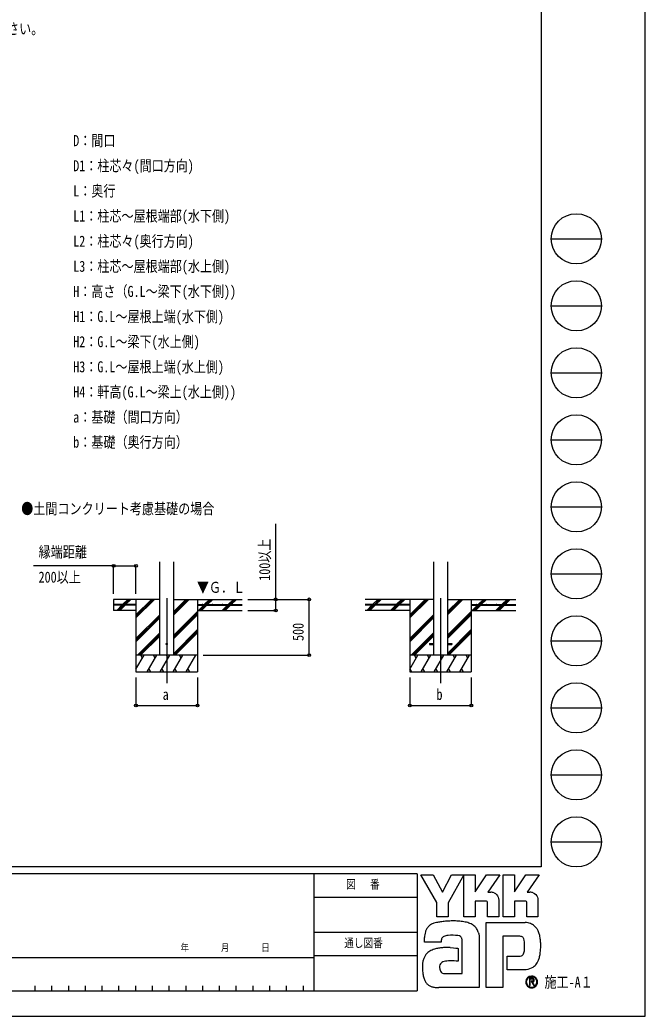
# Model space of a CAD drawing. Units: millimetres, scale not verified. Extents: x -12615 to 12615, y -8910 to 8910.
# Drawn here: x 7022 to 12615, y -8910 to 10 of the extents above; entities that cross this region are included whole.
import ezdxf
from ezdxf.enums import TextEntityAlignment as Align

# ---------------------------------------------------------------- set-up
doc = ezdxf.new("R2010")
doc.units = ezdxf.units.MM
doc.header["$LTSCALE"] = 40
for name, color, linetype in [('0-2_USER1', 3, 'Continuous'), ('0-3_YKK_12', 2, 'Continuous'), ('0-4_YKK_13', 4, 'Continuous'), ('0-5_YKK_A1', 4, 'Continuous'), ('0-6_YKK_D', 6, 'Continuous'), ('0-7_YKK_ZWAK', 7, 'Continuous')]:
    doc.layers.add(name, color=color, linetype=linetype)
doc.styles.add('ＭＳ ゴシック', font='')
doc.styles.get('ＭＳ ゴシック').set_extended_font_data('MS Gothic')

msp = doc.modelspace()

# ---------------------------------------------------------------- linework, layer by layer
at = {"layer": '0-3_YKK_12'}
for p, q in [((8335.06, -5169.09), (8335.06, -5928.29)), ((10785.06, -5169.09), (10785.06, -5928.29))]:
    msp.add_line(p, q, dxfattribs=at)
at = {"layer": '0-4_YKK_13'}
for p, q in [((10685.06, -5573.8), (10685.06, -5582.8)), ((10685.06, -5573.8), (10722.56, -5573.8)), ((10685.06, -5582.8), (10722.56, -5582.8)), ((10847.56, -5573.8), (10885.06, -5573.8)), ((10847.56, -5582.8), (10885.06, -5582.8)), ((10885.06, -5573.8), (10885.06, -5582.8))]:
    msp.add_line(p, q, dxfattribs=at)
msp.add_circle((8335.06, -5578.3), 5, dxfattribs=at)
at = {"layer": '0-5_YKK_A1'}
for p, q in [((8272.56, -5678.3), (8272.56, -4842.94)), ((8397.56, -5678.3), (8397.56, -4842.94)), ((10722.56, -4841.94), (10722.56, -5678.3)), ((10847.56, -4841.94), (10847.56, -5678.3)), ((8060.06, -5225.8), (7860.06, -5225.8)), ((8060.06, -5230.8), (7860.06, -5230.8)), ((7887.92, -5276.89), (7934.02, -5230.8)), ((7900.66, -5278.3), (7948.16, -5230.8)), ((7914.8, -5278.3), (7962.31, -5230.8)), ((7939.02, -5225.8), (7986.52, -5178.3)), ((7953.16, -5225.8), (8000.66, -5178.3)), ((7967.31, -5225.8), (8014.81, -5178.3)), ((8060.06, -5178.3), (8060.06, -5828.29)), ((8060.06, -5345.18), (8226.94, -5178.3)), ((8060.06, -5331.03), (8212.8, -5178.3)), ((8060.06, -5316.89), (8198.65, -5178.3)), ((8060.06, -5225.8), (8060.06, -5230.8)), ((8397.56, -5316.04), (8535.31, -5178.3)), ((8397.56, -5301.9), (8521.16, -5178.3)), ((8397.56, -5287.76), (8507.02, -5178.3)), ((8397.56, -5178.3), (9010.06, -5178.3)), ((8610.06, -5178.3), (8610.06, -5828.29)), ((8610.06, -5225.8), (9010.06, -5225.8)), ((8610.06, -5225.8), (8610.06, -5230.8)), ((8610.06, -5230.8), (9010.06, -5230.8)), ((8619.15, -5278.3), (8666.65, -5230.8)), ((8633.29, -5278.3), (8680.8, -5230.8)), ((8647.44, -5278.3), (8694.94, -5230.8)), ((8671.65, -5225.8), (8719.15, -5178.3)), ((8685.8, -5225.8), (8733.3, -5178.3)), ((8699.94, -5225.8), (8747.44, -5178.3)), ((8831.28, -5278.3), (8878.79, -5230.8)), ((8845.43, -5278.3), (8892.93, -5230.8)), ((8859.57, -5278.3), (8907.07, -5230.8)), ((8883.79, -5225.8), (8931.29, -5178.3)), ((8897.93, -5225.8), (8945.43, -5178.3)), ((8912.07, -5225.8), (8959.57, -5178.3)), ((10722.56, -5178.3), (10110.06, -5178.3)), ((10510.06, -5225.8), (10110.06, -5225.8)), ((10510.06, -5230.8), (10110.06, -5230.8)), ((10124.39, -5278.3), (10171.89, -5230.8)), ((10138.53, -5278.3), (10186.03, -5230.8)), ((10152.67, -5278.3), (10200.17, -5230.8)), ((10176.89, -5225.8), (10224.39, -5178.3)), ((10191.03, -5225.8), (10192.7, -5224.13)), ((10195.89, -5220.94), (10238.53, -5178.3)), ((10205.17, -5225.8), (10252.67, -5178.3)), ((10337.92, -5276.89), (10384.02, -5230.8)), ((10350.66, -5278.3), (10398.16, -5230.8)), ((10364.8, -5278.3), (10412.31, -5230.8)), ((10389.02, -5225.8), (10436.52, -5178.3)), ((10403.16, -5225.8), (10450.66, -5178.3)), ((10417.31, -5225.8), (10464.81, -5178.3)), ((10510.06, -5178.3), (10510.06, -5828.29)), ((10510.06, -5345.18), (10676.94, -5178.3)), ((10510.06, -5331.03), (10662.8, -5178.3)), ((10510.06, -5316.89), (10648.65, -5178.3)), ((10510.06, -5225.8), (10510.06, -5230.8)), ((10847.56, -5316.04), (10985.31, -5178.3)), ((10847.56, -5301.9), (10971.16, -5178.3)), ((10847.56, -5287.76), (10957.02, -5178.3)), ((10847.56, -5178.3), (11460.06, -5178.3)), ((11060.06, -5178.3), (11060.06, -5828.29)), ((11060.06, -5225.8), (11460.06, -5225.8)), ((11060.06, -5225.8), (11060.06, -5230.8)), ((11060.06, -5230.8), (11460.06, -5230.8)), ((11069.15, -5278.3), (11116.65, -5230.8)), ((11083.29, -5278.3), (11130.8, -5230.8)), ((11097.44, -5278.3), (11144.94, -5230.8)), ((11121.65, -5225.8), (11169.15, -5178.3)), ((11135.8, -5225.8), (11183.3, -5178.3)), ((11149.94, -5225.8), (11197.44, -5178.3)), ((11281.29, -5278.3), (11328.79, -5230.8)), ((11295.43, -5278.3), (11342.93, -5230.8)), ((11309.57, -5278.3), (11357.07, -5230.8)), ((11333.79, -5225.8), (11381.29, -5178.3)), ((11347.93, -5225.8), (11395.43, -5178.3)), ((11362.07, -5225.8), (11409.57, -5178.3)), ((8060.06, -5278.3), (7860.06, -5278.3)), ((8060.06, -5529.02), (8272.56, -5316.52)), ((8060.06, -5543.16), (8272.56, -5330.67)), ((8060.06, -5557.31), (8272.56, -5344.81)), ((8397.56, -5499.89), (8610.06, -5287.39)), ((8397.56, -5514.03), (8610.06, -5301.53)), ((8397.56, -5528.17), (8610.06, -5315.68)), ((8610.06, -5278.3), (9010.06, -5278.3)), ((10510.06, -5278.3), (10110.06, -5278.3)), ((10510.06, -5529.02), (10722.56, -5316.52)), ((10510.06, -5543.16), (10722.56, -5330.67)), ((10510.06, -5557.31), (10722.56, -5344.81)), ((10847.56, -5499.89), (11060.06, -5287.39)), ((10847.56, -5514.03), (11060.06, -5301.53)), ((10847.56, -5528.17), (11060.06, -5315.68)), ((11060.06, -5278.3), (11460.06, -5278.3)), ((8072.91, -5678.3), (8272.56, -5478.65)), ((8087.06, -5678.3), (8272.56, -5492.8)), ((8101.2, -5678.3), (8272.56, -5506.94)), ((8397.56, -5662.02), (8610.06, -5449.52)), ((8397.56, -5676.16), (8610.06, -5463.66)), ((8409.57, -5678.3), (8610.06, -5477.81)), ((10522.91, -5678.3), (10722.56, -5478.65)), ((10537.06, -5678.3), (10722.56, -5492.8)), ((10551.2, -5678.3), (10722.56, -5506.94)), ((10847.56, -5662.02), (11060.06, -5449.52)), ((10847.56, -5676.16), (11060.06, -5463.66)), ((10859.57, -5678.3), (11060.06, -5477.81)), ((8060.06, -5803.74), (8132.49, -5678.29)), ((8610.06, -5678.3), (8060.06, -5678.3)), ((8117.48, -5704.28), (8102.48, -5678.3)), ((8161.35, -5828.29), (8247.96, -5678.29)), ((8232.95, -5704.28), (8217.95, -5678.29)), ((8276.82, -5828.29), (8363.43, -5678.29)), ((8348.42, -5704.28), (8333.42, -5678.3)), ((8392.29, -5828.29), (8478.89, -5678.3)), ((8463.89, -5704.28), (8448.89, -5678.29)), ((8507.76, -5828.29), (8594.37, -5678.3)), ((8564.36, -5678.3), (8564.36, -5678.29)), ((10510.06, -5803.74), (10582.49, -5678.29)), ((11060.06, -5678.3), (10510.06, -5678.3)), ((10567.48, -5704.28), (10552.48, -5678.3)), ((10611.35, -5828.29), (10697.96, -5678.29)), ((10682.95, -5704.28), (10667.95, -5678.29)), ((10726.82, -5828.29), (10813.43, -5678.29)), ((10798.42, -5704.28), (10783.42, -5678.3)), ((10842.29, -5828.29), (10928.89, -5678.3)), ((10913.89, -5704.28), (10898.89, -5678.29)), ((10957.76, -5828.29), (11044.37, -5678.3)), ((11029.36, -5704.28), (11014.36, -5678.29)), ((8060.06, -5828.29), (8610.06, -5828.29)), ((8176.35, -5802.32), (8191.35, -5828.29)), ((8291.82, -5802.32), (8306.82, -5828.29)), ((8407.29, -5802.31), (8422.29, -5828.29)), ((8522.76, -5802.32), (8537.76, -5828.29)), ((10510.06, -5828.29), (11060.06, -5828.29)), ((10510.88, -5802.31), (10525.88, -5828.29)), ((10626.35, -5802.32), (10641.35, -5828.29)), ((10741.82, -5802.32), (10756.82, -5828.29)), ((10857.29, -5802.31), (10872.29, -5828.29)), ((10972.76, -5802.32), (10987.76, -5828.29))]:
    msp.add_line(p, q, dxfattribs=at)
msp.add_lwpolyline([(8272.56, -5178.3), (7860.06, -5178.3), (7860.06, -5278.3)], dxfattribs=at)
for centre in [(7925.06, -5223.3), (8015.06, -5223.3), (8655.06, -5223.3), (8745.06, -5223.3), (8835.06, -5223.3), (8925.06, -5223.3), (10195.06, -5223.3), (10285.06, -5223.3), (10375.06, -5223.3), (10465.06, -5223.3), (11105.06, -5223.3), (11195.06, -5223.3), (11285.06, -5223.3), (11375.06, -5223.3)]:
    msp.add_circle(centre, 2.5, dxfattribs=at)
at = {"layer": '0-6_YKK_D'}
for p, q in [((7860.06, -4878.3), (7142.25, -4878.3)), ((7860.06, -5128.3), (7860.06, -4877.3)), ((7860.06, -4878.3), (8060.06, -4878.3)), ((8060.06, -5128.3), (8060.06, -4877.3)), ((9060.06, -5178.3), (9611.06, -5178.3)), ((9060.06, -5178.3), (9311.06, -5178.3)), ((9610.06, -5678.3), (9610.06, -5178.3)), ((9060.06, -5278.3), (9311.06, -5278.3)), ((8660.06, -5678.3), (9611.06, -5678.3)), ((8060.06, -5878.29), (8060.06, -6129.29)), ((8610.06, -5878.29), (8610.06, -6129.29)), ((10510.06, -5878.29), (10510.06, -6129.29)), ((11060.06, -5878.29), (11060.06, -6129.29)), ((8060.06, -6128.29), (8610.06, -6128.29)), ((10510.06, -6128.29), (11060.06, -6128.29))]:
    msp.add_line(p, q, dxfattribs=at)
msp.add_lwpolyline([(9310.06, -5278.3), (9310.06, -5178.3), (9310.06, -4502.4)], dxfattribs=at)
for centre in [(7860.06, -4878.3), (8060.06, -4878.3), (9310.06, -5178.3), (9610.06, -5178.3), (9310.06, -5278.3), (9610.06, -5678.3), (8060.06, -6128.29), (8610.06, -6128.29), (10510.06, -6128.29), (11060.06, -6128.29)]:
    msp.add_circle(centre, 12.75, dxfattribs=at)
at = {"layer": '0-7_YKK_ZWAK'}
for p, q in [((11685.06, 8325), (11685.06, -7575)), ((11775.06, -1950), (12225.06, -1950)), ((11775.06, -2550), (12225.06, -2550)), ((11775.06, -3150), (12225.06, -3150)), ((11775.06, -3750), (12225.06, -3750)), ((11775.06, -4350), (12225.06, -4350)), ((11775.06, -4950), (12225.06, -4950)), ((11775.06, -5550), (12225.06, -5550)), ((11775.06, -6150), (12225.06, -6150)), ((11775.06, -6750), (12225.06, -6750)), ((11775.06, -7350), (12225.06, -7350)), ((11685.06, -7575), (-11714.94, -7575)), ((9652.56, -7635), (6555.06, -7635)), ((9652.56, -7635), (9652.56, -8685)), ((10575.06, -7635), (9652.56, -7635)), ((10575.06, -7635), (10575.06, -8685)), ((9652.56, -7845), (10575.06, -7845)), ((9652.56, -8160), (10575.06, -8160)), ((10575.06, -8370), (9652.56, -8370)), ((6555.06, -8385), (9652.56, -8385)), ((7155.06, -8640), (7155.06, -8685)), ((7305.06, -8640), (7305.06, -8685)), ((7455.06, -8640), (7455.06, -8685)), ((7605.06, -8640), (7605.06, -8685)), ((7755.06, -8640), (7755.06, -8685)), ((7905.06, -8640), (7905.06, -8685)), ((8055.06, -8640), (8055.06, -8685)), ((8205.06, -8640), (8205.06, -8685)), ((8355.06, -8640), (8355.06, -8685)), ((8505.06, -8640), (8505.06, -8685)), ((8655.06, -8640), (8655.06, -8685)), ((8805.06, -8640), (8805.06, -8685)), ((8955.06, -8640), (8955.06, -8685)), ((9105.06, -8640), (9105.06, -8685)), ((9255.06, -8640), (9255.06, -8685)), ((9405.06, -8640), (9405.06, -8685)), ((9555.06, -8640), (9555.06, -8685)), ((11600.02, -8651.94), (11600.02, -8651.94)), ((6555.06, -8685), (9652.56, -8685)), ((9652.56, -8685), (10575.06, -8685))]:
    msp.add_line(p, q, dxfattribs=at)
for points in [[(-12615, -8910), (12615, -8910), (12615, 8910), (-12615, 8910)], [(10608.06, -7644), (10718.49, -7644), (10801.41, -7800.3), (10884.12, -7644), (10994.63, -7644), (10853.01, -7895.97), (10853.01, -8022.4), (10752.29, -8022.4), (10752.29, -7892.57)]]:
    msp.add_lwpolyline(points, close=True, dxfattribs=at)
for points in [[(11191.64, -7879.83), (11096.31, -7879.83), (11096.31, -8022.29), (10994.74, -8022.29), (10994.74, -7644), (11096.31, -7644), (11096.31, -7798.75), (11196.21, -7644), (11315.52, -7644), (11208.48, -7800.64), (11212.27, -7800.64), (11216.46, -7800.64), (11220.76, -7800.64), (11224.9, -7800.64), (11228.6, -7800.64), (11231.58, -7800.64), (11233.57, -7800.64), (11234.3, -7800.64)], [(11542.53, -7879.83), (11447.31, -7879.83), (11447.31, -8022.4), (11345.69, -8022.4), (11345.69, -7644), (11447.31, -7644), (11447.31, -7798.75), (11547.1, -7644), (11666.41, -7644), (11559.37, -7800.64), (11563.2, -7800.64), (11567.41, -7800.64), (11571.71, -7800.64), (11575.84, -7800.64), (11579.52, -7800.64), (11582.49, -7800.64), (11584.47, -7800.64), (11585.19, -7800.64)], [(11263.52, -7806.64), (11275.65, -7813.57), (11285.92, -7822.6), (11294.18, -7833.36), (11300.27, -7845.45), (11304.03, -7858.49), (11305.32, -7872.11), (11305.32, -8022.65), (11206.23, -8022.65), (11206.23, -7894.23)], [(11614.45, -7806.64), (11626.61, -7813.57), (11636.92, -7822.6), (11645.22, -7833.36), (11651.35, -7845.45), (11655.14, -7858.49), (11656.44, -7872.11), (11656.44, -8022.4), (11557.12, -8022.4), (11557.12, -7894.23)], [(11486.61, -8194.52), (11343.58, -8194.52), (11343.58, -8655), (11193.69, -8655), (11193.69, -8072.37), (11542.06, -8072.37)], [(11636.14, -8113.54), (11645.92, -8125.87), (11653.24, -8137.83), (11658.35, -8148.65)], [(10814.39, -8196.93), (10807.42, -8200.86), (10801.98, -8205.65), (10797.86, -8211.25), (10794.88, -8217.59), (10792.82, -8224.59), (10791.48, -8232.21), (10790.67, -8240.37), (10790.19, -8249), (10640.23, -8249.37), (10640.67, -8228.86), (10641.5, -8205.82)], [(11123.13, -8157.5), (11127.38, -8174.71), (11129.79, -8193.13), (11130.55, -8212.76), (11130.55, -8655), (10768.66, -8655)], [(10871.84, -8296.58), (10900.22, -8298.46), (10922.53, -8300.96), (10937.13, -8303.3), (10942.36, -8304.7), (10942.36, -8419.42), (10925.77, -8417.67), (10907.57, -8416.68), (10888.94, -8416.3), (10871.06, -8416.36), (10855.1, -8416.69), (10842.25, -8417.13), (10833.68, -8417.51), (10830.56, -8417.68), (10817.59, -8420.05), (10806.4, -8423.76), (10797.01, -8428.84), (10789.4, -8435.31), (10783.58, -8443.19), (10779.55, -8452.51), (10777.31, -8463.3), (10776.86, -8475.57), (10778.29, -8489.07), (10781.15, -8500.22), (10785.28, -8509.25), (10790.48, -8516.37), (10796.58, -8521.78), (10803.4, -8525.72), (10810.76, -8528.37), (10818.48, -8529.97), (10977.79, -8529.97), (10977.79, -8235.22), (10977.83, -8229.38), (10977.53, -8223.66), (10976.78, -8218.16), (10975.5, -8212.94), (10973.59, -8208.07), (10970.96, -8203.64), (10967.51, -8199.72), (10963.16, -8196.37)], [(10963.16, -8196.37), (10953.82, -8192.71), (10938.88, -8189.6), (10919.82, -8187.31), (10898.12, -8186.08), (10875.25, -8186.18), (10852.69, -8187.85)], [(11537.48, -8282.99), (11537.29, -8263.9), (11536.38, -8246.69), (11534.23, -8231.59), (11530.31, -8218.78)], [(11623.69, -8462.91), (11609.85, -8473.67), (11595.43, -8482.13), (11580.55, -8488.44), (11565.3, -8492.76), (11549.8, -8495.23), (11534.16, -8496.03), (11380.08, -8496.03), (11380.08, -8374.99), (11466.96, -8374.99), (11482.98, -8374.77), (11497.07, -8373.4), (11509.16, -8369.86)], [(11623.82, -8587.79), (11623.75, -8586.03), (11623.53, -8584.34), (11623.16, -8582.71), (11622.66, -8581.16), (11622.01, -8579.69), (11621.22, -8578.31), (11620.3, -8577.02), (11619.24, -8575.84), (11617.85, -8574.61), (11616.31, -8573.54), (11614.62, -8572.63), (11612.79, -8571.88), (11610.84, -8571.29), (11608.75, -8570.87), (11606.55, -8570.61), (11604.23, -8570.53), (11581.5, -8570.53), (11581.5, -8637.42), (11588.37, -8637.42), (11588.37, -8577.35), (11604.23, -8577.35), (11605.87, -8577.41), (11607.41, -8577.57), (11608.85, -8577.83), (11610.19, -8578.2), (11611.42, -8578.67), (11612.53, -8579.24), (11613.52, -8579.9), (11614.4, -8580.67)], [(11617.08, -8587.79), (11616.66, -8591.01), (11615.51, -8593.54), (11613.78, -8595.47), (11611.64, -8596.87), (11609.23, -8597.83), (11606.71, -8598.42), (11604.25, -8598.72), (11601.99, -8598.8), (11596.03, -8598.8), (11599.04, -8603.91), (11618.68, -8637.65), (11626.54, -8637.65), (11607.6, -8605.17), (11609.37, -8604.82), (11611.07, -8604.37), (11612.67, -8603.83), (11614.19, -8603.2), (11615.6, -8602.47), (11616.92, -8601.65), (11618.14, -8600.73), (11619.24, -8599.73)]]:
    msp.add_lwpolyline(points, dxfattribs=at)
for centre in [(12000.06, -1950), (12000.06, -2550), (12000.06, -3150), (12000.06, -3750), (12000.06, -4350), (12000.06, -4950), (12000.06, -5550), (12000.06, -6150), (12000.06, -6750), (12000.06, -7350)]:
    msp.add_circle(centre, 225, dxfattribs=at)
for centre, radius, start, end in [((11234.45, -7875.57), 74.93, 78.26798, 90.11215), ((11235.52, -7870.11), 69.37, 66.19963, 78.22058), ((11585.34, -7875.7), 75.07, 78.27851, 90.10826), ((11586.37, -7870.44), 69.7, 66.2483, 78.23226), ((11192.17, -7893.88), 14.06, 358.57817, 92.1683), ((11543.13, -7893.81), 14, 358.29941, 92.43455), ((10754.81, -8183.52), 108.22, 138.03852, 152.12015), ((10754.79, -8184.02), 108.55, 122.60463, 137.83438), ((10769.15, -8207.24), 135.84, 108.37421, 122.42809), ((10791.88, -8288.08), 219.75, 100.93159, 107.35499), ((10866.16, -8648.45), 587.69, 97.86054, 101.37938), ((10901.03, -8890.74), 832.48, 94.90201, 97.9576), ((10903.41, -8910.14), 852, 91.6169, 94.94971), ((10900.11, -8772.18), 714.01, 87.51794, 91.66439), ((10909.38, -8573.33), 514.94, 81.92631, 87.59083), ((10936.76, -8385.69), 325.32, 73.67137, 82.05943), ((10977.38, -8249.75), 183.45, 60.60528, 73.9085), ((10994.01, -8216.59), 146.41, 52.17347, 59.90542), ((11008.88, -8197.34), 122.08, 43.55042, 52.14561), ((11017.07, -8189.43), 110.69, 34.48659, 43.50182), ((11536.36, -8232.64), 160.37, 78.73198, 87.96551), ((11541.07, -8208.59), 135.87, 69.03034, 78.69541), ((11545.45, -8196.9), 123.38, 59.39484, 68.9885), ((11547.48, -8193.34), 119.28, 50.3012, 59.3616), ((11546.74, -8194.18), 120.4, 42.05209, 50.28551), ((10913.41, -8221.38), 272.36, 171.55622, 176.72493), ((10821.12, -8207.6), 179.04, 163.48385, 171.57982), ((10774.82, -8193.86), 130.74, 152.2125, 163.4865), ((10853.97, -8290.89), 101.95, 102.4979, 112.84632), ((10873.7, -8375.98), 189.3, 96.37207, 102.75341), ((11017.13, -8189.26), 110.55, 25.58915, 34.43128), ((11007.29, -8193.87), 121.41, 17.43089, 25.54591), ((11487.42, -8268.03), 73.52, 77.94572, 90.63794), ((11493.81, -8238.05), 42.86, 60.20991, 77.92418), ((11497.96, -8230.26), 34.04, 39.8078, 59.75378), ((11487.28, -8228.44), 188.76, 14.76267, 25.00486), ((11371.51, -8259.99), 308.76, 7.9139, 14.95041), ((11492.14, -8234.71), 41.37, 22.65544, 39.38165), ((11196.61, -8284.73), 340.88, 355.2339, 0.29193), ((11255.87, -8276.8), 425.61, 2.54376, 8.01251), ((11189.59, -8280.29), 491.98, 357.76419, 2.60674), ((10777.37, -8448.87), 152.71, 153.89178, 164.94341), ((10754.78, -8438.01), 127.65, 142.04688, 153.80771), ((10750.42, -8434.88), 122.29, 130.60221, 141.94427), ((10757.63, -8443.54), 133.55, 120.60724, 130.53081), ((10771.85, -8467.72), 161.6, 112.58838, 120.58162), ((10790.98, -8513.7), 211.4, 106.61303, 112.59024), ((10821.07, -8614.84), 316.93, 99.87193, 106.59825), ((10837.93, -8709.82), 413.39, 94.78469, 99.91711), ((10846.14, -8804.31), 508.24, 90.80099, 94.81812), ((10847.39, -8874.68), 578.61, 87.57779, 90.82714), ((11495.16, -8338.28), 34.54, 293.91672, 314.09376), ((11490.45, -8334.13), 40.8, 314.78099, 333.92928), ((11460.15, -8319.42), 74.48, 334.00676, 347.34989), ((11377.49, -8300.27), 159.33, 347.14308, 355.40008), ((11440.22, -8325.35), 236.92, 339.22498, 347.31457), ((11307.45, -8294.38), 373.25, 347.15166, 352.97565), ((11208.51, -8281.51), 473.02, 352.8937, 357.82206), ((10914.4, -8470.46), 291.87, 174.55588, 182.47272), ((10826.95, -8462.09), 204.02, 164.97537, 174.56739), ((11523.69, -8350.16), 150.71, 311.57033, 318.66243), ((11506.24, -8334.86), 173.92, 318.67367, 325.29112), ((11551.08, -8368.28), 118.04, 326.23251, 339.61931), ((11077.49, -8467.89), 454.94, 181.90948, 187.89042), ((10886.08, -8494.82), 261.65, 187.80471, 196.36971), ((11600.11, -8604.57), 52.92, 90.09157, 179.92363), ((11599.91, -8604.13), 46.97, 89.86602, 135.149), ((11600.1, -8604.47), 52.82, 44.93442, 90.08536), ((11600.12, -8604.49), 47.33, 45.03108, 90.11509), ((10785.01, -8524.67), 156.26, 196.3102, 208.20993), ((10741.01, -8548.09), 106.41, 208.29777, 223.35561), ((10731.08, -8556.83), 93.2, 223.64205, 239.63663), ((10739.32, -8541.84), 110.3, 239.8785, 253.65355), ((10754.4, -8490.03), 164.26, 253.69102, 263.74909), ((11599.78, -8604.63), 52.6, 179.86065, 225.14399), ((11599.77, -8604.4), 47.06, 134.8007, 180.12175), ((11599.58, -8604.7), 46.87, 179.75513, 225.29722), ((11600.03, -8604.63), 52.77, 224.94536, 269.98445), ((11599.93, -8605.12), 46.82, 224.62822, 270.10973), ((11600.03, -8604.37), 53.04, 269.98802, 314.93777), ((11599.95, -8604.42), 47.52, 270.09072, 359.90926), ((11607.02, -8587.51), 10.06, 358.3894, 42.86139), ((11607.22, -8588.27), 16.6, 316.37674, 1.6565), ((11600.15, -8604.5), 47.31, 0.00643, 45.07115), ((11600.52, -8604.31), 52.41, 359.78949, 45.13288), ((11600.39, -8604.71), 52.54, 314.92572, 0.23508), ((10767.18, -8376.29), 278.71, 263.68487, 270.30455)]:
    msp.add_arc(centre, radius, start, end, dxfattribs=at)

# ---------------------------------------------------------------- texts
at = {"layer": '0-2_USER1', "style": 'ＭＳ ゴシック', "width": 0.8}
for s, p in [('・H=2500(H=3000)<H=3500>の場合、H1、H2、H3、H4に200(700)<1200>足した寸法にしてください。', (2485.06, -148.73)), ('D：間口', (7498.74, -1150)), ('D1：柱芯々(間口方向)', (7498.74, -1375)), ('L：奥行', (7498.74, -1600)), ('L1：柱芯～屋根端部(水下側)', (7498.74, -1825)), ('L2：柱芯々(奥行方向)', (7498.74, -2050)), ('L3：柱芯～屋根端部(水上側)', (7498.74, -2275)), ('H：高さ（G.L～梁下(水下側))', (7498.74, -2500)), ('H1：G.L～屋根上端(水下側)', (7498.74, -2725)), ('H2：G.L～梁下(水上側)', (7498.74, -2950)), ('H3：G.L～屋根上端(水上側)', (7498.74, -3175)), ('H4：軒高(G.L～梁上(水上側))', (7498.74, -3400)), ('a：基礎（間口方向）', (7498.74, -3625)), ('b：基礎（奥行方向）', (7498.74, -3850)), ('●土間コンクリート考慮基礎の場合', (7033.49, -4445.63))]:
    msp.add_text(s, height=98.97, dxfattribs=at).set_placement(p, align=Align.BOTTOM_LEFT)
at = {"layer": '0-5_YKK_A1', "style": 'ＭＳ ゴシック', "width": 0.8}
msp.add_text('▼Ｇ．Ｌ', height=98.97, dxfattribs=at).set_placement((8605.2, -5149.84), align=Align.BOTTOM_LEFT)
at = {"layer": '0-6_YKK_D', "style": 'ＭＳ ゴシック', "width": 0.8}
for s, p in [('縁端距離', (7188.86, -4833.3)), ('200以上', (7188.86, -5058.3)), ('b', (10749.06, -6108.29)), ('a', (8299.06, -6108.29))]:
    msp.add_text(s, height=98.97, dxfattribs=at).set_placement(p, align=Align.BOTTOM_LEFT)
for s, p in [('100以上', (9290.06, -5012)), ('500', (9590.06, -5550.7))]:
    msp.add_text(s, height=98.97, rotation=90, dxfattribs=at).set_placement(p, align=Align.BOTTOM_LEFT)
at = {"layer": '0-7_YKK_ZWAK', "style": 'ＭＳ ゴシック', "width": 0.8}
for s, height, p in [('図\u3000 番', 76.98, (9940.21, -7792.5)), ('年        月        日', 65.98, (8459.72, -8349.64)), ('通し図番', 76.98, (9923.41, -8317.5)), ('施工-A１', 98.97, (11715.06, -8685))]:
    msp.add_text(s, height=height, dxfattribs=at).set_placement(p, align=Align.BOTTOM_LEFT)

doc.saveas('drawing.dxf')
